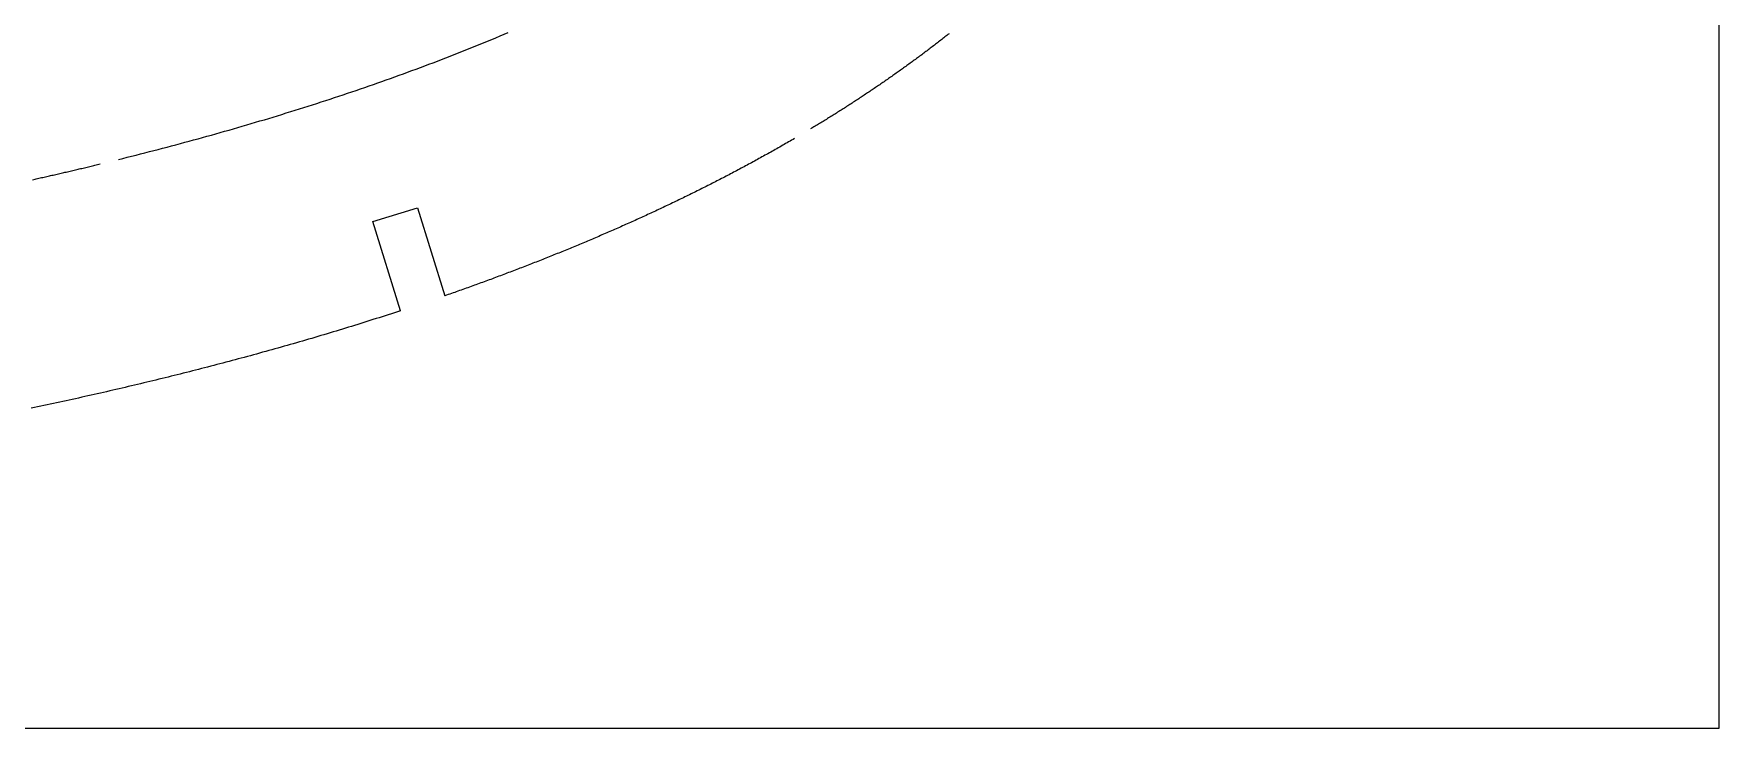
# Model space of a CAD drawing. Extents: x -700 to 200, y -6 to 94.
# Drawn here: x 109.8 to 200, y -6.5 to 30.7 of the extents above; entities that cross this region are included whole.
import ezdxf

# ---------------------------------------------------------------- set-up
doc = ezdxf.new("R2010")
doc.units = 0
doc.layers.get('0').update_dxf_attribs({"linetype": 'CONTINUOUS'})
doc.layers.add('90X10', color=1, linetype='CONTINUOUS')

msp = doc.modelspace()

# ---------------------------------------------------------------- linework, layer by layer
for p, q in [((127.9284, 20.64718), (130.31707, 21.38916)), ((130.31707, 21.38916), (131.78119, 16.67667)), ((129.41077, 15.87594), (127.9284, 20.64718))]:
    msp.add_line(p, q)
for points in [[(114.313, 23.9695, 0), (114.55, 24.0284, 0), (114.787, 24.0877, 0), (115.024, 24.1473, 0), (115.261, 24.2073, 0), (115.498, 24.2676, 0), (115.735, 24.3282, 0), (115.972, 24.3892, 0), (116.209, 24.4506, 0), (116.446, 24.5123, 0), (116.683, 24.5743, 0), (116.92, 24.6368, 0), (117.157, 24.6995, 0), (117.395, 24.7626, 0), (117.632, 24.8261, 0), (117.869, 24.8899, 0), (118.106, 24.9541, 0), (118.342, 25.0186, 0), (118.579, 25.0835, 0), (118.816, 25.1488, 0), (119.053, 25.2144, 0), (119.29, 25.2804, 0), (119.526, 25.3467, 0), (119.763, 25.4134, 0), (119.999, 25.4805, 0), (120.236, 25.548, 0), (120.472, 25.6158, 0), (120.708, 25.6839, 0), (120.945, 25.7525, 0), (121.181, 25.8214, 0), (121.417, 25.8907, 0), (121.652, 25.9604, 0), (121.888, 26.0304, 0), (122.124, 26.1008, 0), (122.359, 26.1716, 0), (122.594, 26.2428, 0), (122.83, 26.3143, 0), (123.065, 26.3862, 0), (123.3, 26.4585, 0), (123.534, 26.5312, 0), (123.769, 26.6043, 0), (124.003, 26.6777, 0), (124.237, 26.7515, 0), (124.471, 26.8258, 0), (124.705, 26.9004, 0), (124.939, 26.9753, 0), (125.172, 27.0507, 0), (125.406, 27.1265, 0), (125.639, 27.2026, 0), (125.872, 27.2792, 0), (126.104, 27.3561, 0), (126.337, 27.4335, 0), (126.569, 27.5112, 0), (126.801, 27.5893, 0), (127.033, 27.6678, 0), (127.264, 27.7467, 0), (127.495, 27.826, 0), (127.726, 27.9058, 0), (127.957, 27.9859, 0), (128.188, 28.0664, 0), (128.418, 28.1473, 0), (128.648, 28.2286, 0), (128.878, 28.3103, 0), (129.107, 28.3925, 0), (129.336, 28.475, 0), (129.565, 28.5579, 0), (129.793, 28.6413, 0), (130.021, 28.725, 0), (130.249, 28.8092, 0), (130.477, 28.8938, 0), (130.704, 28.9788, 0), (130.931, 29.0642, 0), (131.158, 29.15, 0), (131.384, 29.2363, 0), (131.61, 29.3229, 0), (131.835, 29.41, 0), (132.061, 29.4975, 0), (132.285, 29.5854, 0), (132.51, 29.6737, 0), (132.734, 29.7625, 0), (132.958, 29.8517, 0), (133.181, 29.9413, 0), (133.404, 30.0313, 0), (133.627, 30.1217, 0), (133.849, 30.2126, 0), (134.071, 30.3039, 0), (134.292, 30.3956, 0), (134.513, 30.4878, 0), (134.734, 30.5804, 0), (134.954, 30.6734, 0), (135.174, 30.7669, 0)], [(158.761, 30.7013, 0), (158.705, 30.6574, 0), (158.65, 30.6136, 0), (158.594, 30.5698, 0), (158.538, 30.5261, 0), (158.483, 30.4824, 0), (158.427, 30.4388, 0), (158.371, 30.3953, 0), (158.315, 30.3518, 0), (158.259, 30.3084, 0), (158.203, 30.2651, 0), (158.147, 30.2218, 0), (158.091, 30.1785, 0), (158.035, 30.1354, 0), (157.979, 30.0923, 0), (157.923, 30.0492, 0), (157.866, 30.0062, 0), (157.81, 29.9633, 0), (157.754, 29.9205, 0), (157.697, 29.8777, 0), (157.641, 29.8349, 0), (157.584, 29.7923, 0), (157.528, 29.7497, 0), (157.471, 29.7071, 0), (157.414, 29.6646, 0), (157.358, 29.6222, 0), (157.301, 29.5798, 0), (157.244, 29.5375, 0), (157.187, 29.4952, 0), (157.13, 29.4531, 0), (157.073, 29.4109, 0), (157.016, 29.3689, 0), (156.959, 29.3269, 0), (156.902, 29.2849, 0), (156.845, 29.243, 0), (156.788, 29.2012, 0), (156.731, 29.1594, 0), (156.673, 29.1177, 0), (156.616, 29.0761, 0), (156.559, 29.0345, 0), (156.501, 28.993, 0), (156.444, 28.9515, 0), (156.386, 28.9101, 0), (156.329, 28.8687, 0), (156.271, 28.8275, 0), (156.214, 28.7862, 0), (156.156, 28.7451, 0), (156.098, 28.704, 0), (156.041, 28.6629, 0), (155.983, 28.6219, 0), (155.925, 28.581, 0), (155.867, 28.5401, 0), (155.809, 28.4993, 0), (155.751, 28.4585, 0), (155.693, 28.4178, 0), (155.635, 28.3772, 0), (155.577, 28.3366, 0), (155.519, 28.2961, 0), (155.461, 28.2557, 0), (155.403, 28.2153, 0), (155.344, 28.1749, 0), (155.286, 28.1346, 0), (155.228, 28.0944, 0), (155.169, 28.0542, 0), (155.111, 28.0141, 0), (155.052, 27.9741, 0), (154.994, 27.9341, 0), (154.935, 27.8942, 0), (154.877, 27.8543, 0), (154.818, 27.8145, 0), (154.759, 27.7747, 0), (154.701, 27.735, 0), (154.642, 27.6954, 0), (154.583, 27.6558, 0), (154.524, 27.6163, 0), (154.465, 27.5768, 0), (154.406, 27.5374, 0), (154.347, 27.498, 0), (154.288, 27.4587, 0), (154.229, 27.4195, 0), (154.17, 27.3803, 0), (154.111, 27.3412, 0), (154.052, 27.3021, 0), (153.993, 27.2631, 0), (153.934, 27.2242, 0), (153.874, 27.1853, 0), (153.815, 27.1464, 0), (153.756, 27.1077, 0), (153.696, 27.0689, 0), (153.637, 27.0303, 0), (153.577, 26.9917, 0), (153.518, 26.9531, 0), (153.458, 26.9146, 0), (153.399, 26.8762, 0), (153.339, 26.8378, 0), (153.28, 26.7995, 0), (153.22, 26.7612, 0), (153.16, 26.723, 0), (153.1, 26.6848, 0), (153.041, 26.6467, 0), (152.981, 26.6087, 0), (152.921, 26.5707, 0), (152.861, 26.5328, 0), (152.801, 26.4949, 0), (152.741, 26.4571, 0), (152.681, 26.4193, 0), (152.621, 26.3816, 0), (152.561, 26.3439, 0), (152.501, 26.3063, 0), (152.441, 26.2688, 0), (152.381, 26.2313, 0), (152.32, 26.1939, 0), (152.26, 26.1565, 0), (152.2, 26.1192, 0), (152.139, 26.0819, 0), (152.079, 26.0447, 0), (152.019, 26.0076, 0), (151.958, 25.9705, 0), (151.898, 25.9334, 0), (151.837, 25.8964, 0), (151.777, 25.8595, 0), (151.716, 25.8226, 0), (151.656, 25.7858, 0), (151.595, 25.7491, 0), (151.534, 25.7123, 0), (151.474, 25.6757, 0), (151.413, 25.6391, 0), (151.352, 25.6025, 0)], [(150.492, 25.0929, 0), (150.413, 25.0471, 0), (150.334, 25.0013, 0), (150.256, 24.9557, 0), (150.177, 24.9101, 0), (150.098, 24.8646, 0), (150.019, 24.8192, 0), (149.941, 24.7739, 0), (149.862, 24.7287, 0), (149.783, 24.6836, 0), (149.704, 24.6385, 0), (149.625, 24.5936, 0), (149.545, 24.5487, 0), (149.466, 24.5039, 0), (149.387, 24.4592, 0), (149.308, 24.4146, 0), (149.228, 24.3701, 0), (149.149, 24.3257, 0), (149.07, 24.2813, 0), (148.99, 24.2371, 0), (148.911, 24.1929, 0), (148.831, 24.1488, 0), (148.752, 24.1048, 0), (148.672, 24.0609, 0), (148.592, 24.017, 0), (148.513, 23.9733, 0), (148.433, 23.9296, 0), (148.353, 23.886, 0), (148.273, 23.8425, 0), (148.193, 23.7991, 0), (148.113, 23.7558, 0), (148.034, 23.7126, 0), (147.954, 23.6694, 0), (147.873, 23.6264, 0), (147.793, 23.5834, 0), (147.713, 23.5405, 0), (147.633, 23.4976, 0), (147.553, 23.4549, 0), (147.473, 23.4123, 0), (147.392, 23.3697, 0), (147.312, 23.3272, 0), (147.232, 23.2848, 0), (147.151, 23.2424, 0), (147.071, 23.2002, 0), (146.99, 23.1579, 0), (146.909, 23.1158, 0), (146.829, 23.0737, 0), (146.748, 23.0317, 0), (146.667, 22.9898, 0), (146.586, 22.9479, 0), (146.505, 22.9062, 0), (146.424, 22.8644, 0), (146.343, 22.8228, 0), (146.262, 22.7812, 0), (146.18, 22.7397, 0), (146.099, 22.6983, 0), (146.018, 22.6569, 0), (145.936, 22.6156, 0), (145.855, 22.5744, 0), (145.773, 22.5332, 0), (145.692, 22.4921, 0), (145.61, 22.4511, 0), (145.529, 22.4101, 0), (145.447, 22.3693, 0), (145.365, 22.3284, 0), (145.283, 22.2877, 0), (145.201, 22.247, 0), (145.119, 22.2064, 0), (145.037, 22.1659, 0), (144.955, 22.1254, 0), (144.873, 22.085, 0), (144.791, 22.0447, 0), (144.708, 22.0044, 0), (144.626, 21.9642, 0), (144.544, 21.9241, 0), (144.461, 21.884, 0), (144.379, 21.8441, 0), (144.296, 21.8041, 0), (144.213, 21.7643, 0), (144.131, 21.7245, 0), (144.048, 21.6848, 0), (143.965, 21.6451, 0), (143.882, 21.6056, 0), (143.8, 21.5661, 0), (143.717, 21.5266, 0), (143.634, 21.4872, 0), (143.551, 21.4479, 0), (143.468, 21.4087, 0), (143.384, 21.3695, 0), (143.301, 21.3304, 0), (143.218, 21.2914, 0), (143.135, 21.2524, 0), (143.051, 21.2135, 0), (142.968, 21.1747, 0), (142.884, 21.1359, 0), (142.801, 21.0972, 0), (142.717, 21.0586, 0), (142.634, 21.02, 0), (142.55, 20.9815, 0), (142.466, 20.9431, 0), (142.383, 20.9047, 0), (142.299, 20.8664, 0), (142.215, 20.8282, 0), (142.131, 20.79, 0), (142.047, 20.7519, 0), (141.963, 20.7139, 0), (141.879, 20.6759, 0), (141.795, 20.6381, 0), (141.711, 20.6002, 0), (141.627, 20.5625, 0), (141.542, 20.5248, 0), (141.458, 20.4871, 0), (141.374, 20.4496, 0), (141.289, 20.4121, 0), (141.205, 20.3746, 0), (141.12, 20.3373, 0), (141.036, 20.3, 0), (140.951, 20.2627, 0), (140.867, 20.2256, 0), (140.782, 20.1885, 0), (140.697, 20.1514, 0), (140.613, 20.1145, 0), (140.528, 20.0775, 0), (140.443, 20.0407, 0), (140.358, 20.0039, 0), (140.273, 19.9672, 0), (140.188, 19.9306, 0), (140.103, 19.894, 0), (140.018, 19.8575, 0), (139.933, 19.821, 0), (139.848, 19.7847, 0), (139.763, 19.7483, 0), (139.678, 19.7121, 0), (139.592, 19.6759, 0), (139.507, 19.6398, 0), (139.422, 19.6037, 0), (139.336, 19.5677, 0), (139.251, 19.5318, 0), (139.166, 19.4959, 0), (139.08, 19.4601, 0), (138.995, 19.4244, 0), (138.909, 19.3887, 0), (138.823, 19.3531, 0), (138.738, 19.3176, 0), (138.652, 19.2821, 0), (138.566, 19.2467, 0), (138.48, 19.2113, 0), (138.395, 19.176, 0), (138.309, 19.1408, 0), (138.223, 19.1056, 0), (138.137, 19.0705, 0), (138.051, 19.0355, 0), (137.965, 19.0005, 0), (137.879, 18.9656, 0), (137.793, 18.9308, 0), (137.707, 18.896, 0), (137.621, 18.8613, 0), (137.535, 18.8267, 0), (137.448, 18.7921, 0), (137.362, 18.7575, 0), (137.276, 18.7231, 0), (137.19, 18.6887, 0), (137.103, 18.6544, 0), (137.017, 18.6201, 0), (136.93, 18.5859, 0), (136.844, 18.5517, 0), (136.757, 18.5176, 0), (136.671, 18.4836, 0), (136.584, 18.4497, 0), (136.498, 18.4158, 0), (136.411, 18.3819, 0), (136.325, 18.3482, 0), (136.238, 18.3145, 0), (136.151, 18.2808, 0), (136.064, 18.2472, 0), (135.978, 18.2137, 0), (135.891, 18.1803, 0), (135.804, 18.1469, 0), (135.717, 18.1135, 0), (135.63, 18.0802, 0), (135.543, 18.047, 0), (135.456, 18.0139, 0), (135.369, 17.9808, 0), (135.282, 17.9478, 0), (135.195, 17.9148, 0), (135.108, 17.8819, 0), (135.021, 17.8491, 0), (134.934, 17.8163, 0), (134.847, 17.7836, 0), (134.76, 17.7509, 0), (134.673, 17.7183, 0), (134.585, 17.6858, 0), (134.498, 17.6533, 0), (134.411, 17.6209, 0), (134.324, 17.5886, 0), (134.236, 17.5563, 0), (134.149, 17.524, 0), (134.061, 17.4919, 0), (133.974, 17.4598, 0), (133.887, 17.4277, 0), (133.799, 17.3957, 0), (133.712, 17.3638, 0), (133.624, 17.3319, 0), (133.537, 17.3001, 0), (133.449, 17.2684, 0), (133.361, 17.2367, 0), (133.274, 17.2051, 0), (133.186, 17.1735, 0), (133.099, 17.142, 0), (133.011, 17.1106, 0), (132.923, 17.0792, 0), (132.835, 17.0479, 0), (132.748, 17.0166, 0), (132.66, 16.9854, 0), (132.572, 16.9543, 0), (132.484, 16.9232, 0), (132.397, 16.8922, 0), (132.309, 16.8612, 0), (132.221, 16.8303, 0), (132.133, 16.7995, 0), (132.045, 16.7687, 0), (131.957, 16.7379, 0), (131.869, 16.7073, 0), (131.781, 16.6767, 0)], [(109.715, 22.8889, 0), (109.784, 22.9043, 0), (109.854, 22.9198, 0), (109.923, 22.9354, 0), (109.993, 22.9509, 0), (110.062, 22.9665, 0), (110.132, 22.9821, 0), (110.201, 22.9978, 0), (110.271, 23.0134, 0), (110.34, 23.0291, 0), (110.41, 23.0449, 0), (110.48, 23.0606, 0), (110.549, 23.0764, 0), (110.619, 23.0922, 0), (110.689, 23.1081, 0), (110.758, 23.1239, 0), (110.828, 23.1398, 0), (110.898, 23.1558, 0), (110.967, 23.1717, 0), (111.037, 23.1877, 0), (111.107, 23.2037, 0), (111.176, 23.2197, 0), (111.246, 23.2358, 0), (111.316, 23.2519, 0), (111.386, 23.268, 0), (111.455, 23.2842, 0), (111.525, 23.3004, 0), (111.595, 23.3166, 0), (111.665, 23.3328, 0), (111.734, 23.3491, 0), (111.804, 23.3654, 0), (111.874, 23.3817, 0), (111.944, 23.3981, 0), (112.014, 23.4145, 0), (112.083, 23.4309, 0), (112.153, 23.4473, 0), (112.223, 23.4638, 0), (112.293, 23.4803, 0), (112.363, 23.4969, 0), (112.433, 23.5134, 0), (112.503, 23.53, 0), (112.572, 23.5466, 0), (112.642, 23.5633, 0), (112.712, 23.58, 0), (112.782, 23.5967, 0), (112.852, 23.6134, 0), (112.922, 23.6302, 0), (112.992, 23.647, 0), (113.062, 23.6638, 0), (113.132, 23.6806, 0), (113.202, 23.6975, 0), (113.272, 23.7144, 0), (113.342, 23.7314, 0)], [(129.411, 15.8759, 0), (129.247, 15.8223, 0), (129.084, 15.769, 0), (128.92, 15.7158, 0), (128.756, 15.6627, 0), (128.593, 15.6099, 0), (128.429, 15.5573, 0), (128.265, 15.5049, 0), (128.101, 15.4527, 0), (127.937, 15.4006, 0), (127.774, 15.3488, 0), (127.61, 15.2971, 0), (127.446, 15.2456, 0), (127.282, 15.1944, 0), (127.118, 15.1433, 0), (126.954, 15.0924, 0), (126.79, 15.0417, 0), (126.626, 14.9911, 0), (126.462, 14.9408, 0), (126.298, 14.8907, 0), (126.134, 14.8407, 0), (125.97, 14.7909, 0), (125.806, 14.7414, 0), (125.642, 14.692, 0), (125.478, 14.6427, 0), (125.313, 14.5937, 0), (125.149, 14.5449, 0), (124.985, 14.4962, 0), (124.821, 14.4477, 0), (124.657, 14.3995, 0), (124.493, 14.3514, 0), (124.329, 14.3034, 0), (124.165, 14.2557, 0), (124.001, 14.2081, 0), (123.837, 14.1607, 0), (123.673, 14.1136, 0), (123.509, 14.0665, 0), (123.345, 14.0197, 0), (123.181, 13.973, 0), (123.017, 13.9266, 0), (122.853, 13.8803, 0), (122.689, 13.8342, 0), (122.525, 13.7882, 0), (122.361, 13.7425, 0), (122.197, 13.6969, 0), (122.033, 13.6515, 0), (121.87, 13.6062, 0), (121.706, 13.5612, 0), (121.542, 13.5163, 0), (121.378, 13.4716, 0), (121.215, 13.4271, 0), (121.051, 13.3827, 0), (120.888, 13.3385, 0), (120.724, 13.2945, 0), (120.56, 13.2507, 0), (120.397, 13.207, 0), (120.234, 13.1635, 0), (120.07, 13.1202, 0), (119.907, 13.0771, 0), (119.744, 13.0341, 0), (119.58, 12.9913, 0), (119.417, 12.9486, 0), (119.254, 12.9062, 0), (119.091, 12.8639, 0), (118.928, 12.8218, 0), (118.765, 12.7798, 0), (118.602, 12.738, 0), (118.439, 12.6964, 0), (118.277, 12.6549, 0), (118.114, 12.6137, 0), (117.951, 12.5725, 0), (117.789, 12.5316, 0), (117.626, 12.4908, 0), (117.464, 12.4502, 0), (117.301, 12.4097, 0), (117.139, 12.3693, 0), (116.976, 12.3291, 0), (116.813, 12.2889, 0), (116.65, 12.2489, 0), (116.487, 12.2089, 0), (116.323, 12.1691, 0), (116.16, 12.1294, 0), (115.996, 12.0897, 0), (115.832, 12.0502, 0), (115.668, 12.0108, 0), (115.504, 11.9715, 0), (115.339, 11.9322, 0), (115.175, 11.8931, 0), (115.01, 11.8541, 0), (114.845, 11.8152, 0), (114.68, 11.7764, 0), (114.515, 11.7377, 0), (114.349, 11.6991, 0), (114.184, 11.6606, 0), (114.018, 11.6222, 0), (113.852, 11.5839, 0), (113.686, 11.5457, 0), (113.52, 11.5076, 0), (113.353, 11.4696, 0), (113.187, 11.4318, 0), (113.02, 11.394, 0), (112.853, 11.3563, 0), (112.686, 11.3187, 0), (112.519, 11.2813, 0), (112.351, 11.2439, 0), (112.184, 11.2067, 0), (112.016, 11.1695, 0), (111.848, 11.1325, 0), (111.68, 11.0955, 0), (111.512, 11.0587, 0), (111.344, 11.0219, 0), (111.175, 10.9853, 0), (111.007, 10.9488, 0), (110.838, 10.9123, 0), (110.669, 10.876, 0), (110.5, 10.8398, 0), (110.331, 10.8037, 0), (110.161, 10.7677, 0), (109.992, 10.7318, 0), (109.822, 10.696, 0), (109.652, 10.6603, 0)]]:
    msp.add_polyline3d(points)
at = {"layer": '90X10', "color": 1, "linetype": 'CONTINUOUS'}
msp.add_lwpolyline([(-700.02246, -6.46796), (199.97754, -6.46796), (199.97754, 93.53204), (-700.02246, 93.53204)], close=True, dxfattribs=at)

doc.saveas('drawing.dxf')
